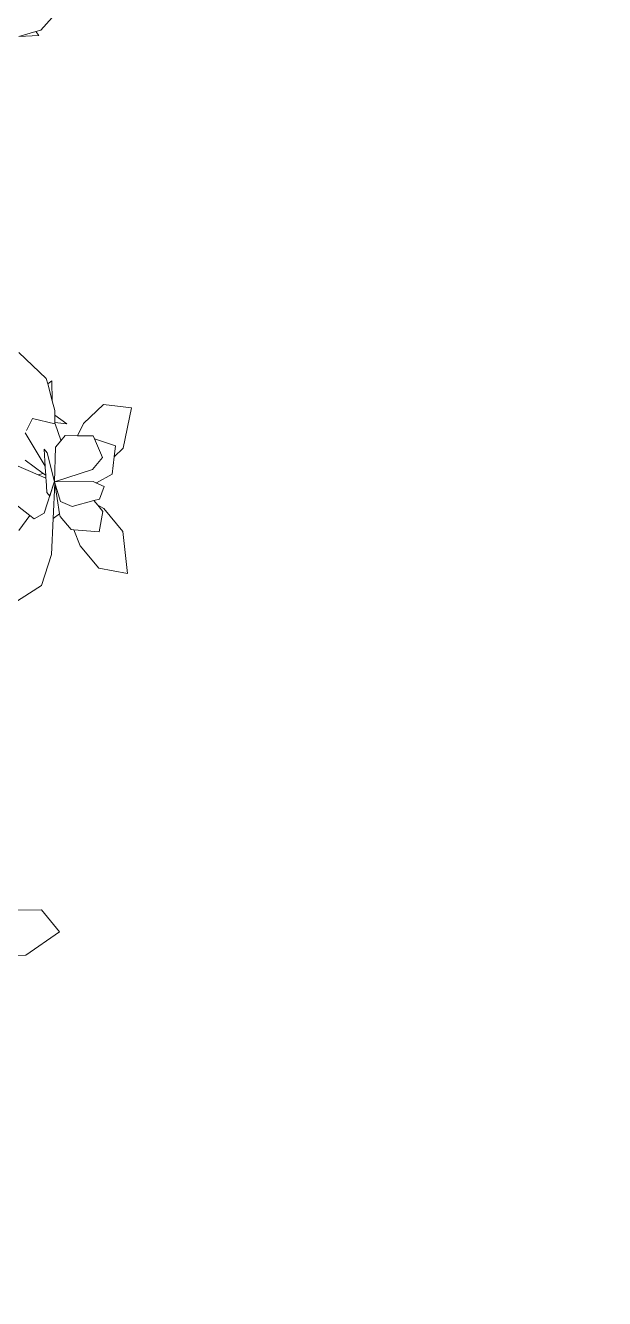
# Model space of a CAD drawing. Header units: metres. Extents: x -460 to 31334, y -1777 to 24987.
# Drawn here: x 245.7762 to 245.9653, y -580.9444 to -580.529 of the extents above; entities that cross this region are included whole.
import ezdxf

# ---------------------------------------------------------------- set-up
doc = ezdxf.new("R2010")
doc.units = ezdxf.units.M
doc.header["$MEASUREMENT"] = 0
doc.layers.add('01 FURNITURE', color=8, linetype='Continuous')
doc.layers.add('TREES PLANTS', color=82, linetype='Continuous', lineweight=5)
picture_1 = doc.add_image_def('image5.png', size_in_pixel=(1080, 1920))

# ---------------------------------------------------------------- blocks, each defined once
blk = doc.blocks.new('TREES_09')
at = {"layer": 'TREES PLANTS', "color": 82, "true_color": 0x34d100}
for p, q in [((-0.4076, 1.8368), (-0.417, 1.7612)), ((-0.2993, 1.8148), (-0.4076, 1.8368)), ((0.0382, 1.8261), (-0.0746, 1.8133)), ((0.0239, 1.7488), (0.0382, 1.8261)), ((-0.3241, 1.7371), (-0.3059, 1.7942)), ((-0.3059, 1.7942), (-0.2762, 1.7905)), ((-0.2762, 1.7905), (-0.2993, 1.8148)), ((-0.2762, 1.7905), (-0.2296, 1.7848)), ((-0.2296, 1.7848), (-0.2056, 1.743)), ((-0.0746, 1.8133), (-0.1366, 1.7621)), ((-0.417, 1.7612), (-0.3659, 1.7076)), ((-0.3241, 1.7371), (-0.2741, 1.7591)), ((-0.2741, 1.7591), (-0.2419, 1.7323)), ((-0.2056, 1.7413), (-0.1958, 1.7636)), ((-0.1958, 1.7636), (-0.1623, 1.7507)), ((-0.1623, 1.7507), (-0.158, 1.7354)), ((-0.1366, 1.7621), (-0.1453, 1.746)), ((-0.1453, 1.746), (-0.1291, 1.7596)), ((-0.1291, 1.7596), (-0.074, 1.7498)), ((-0.074, 1.7498), (-0.0793, 1.6817)), ((-0.0366, 1.6988), (0.0239, 1.7488)), ((-0.3327, 1.6914), (-0.3323, 1.7334)), ((-0.3323, 1.7334), (-0.3241, 1.7371)), ((-0.2419, 1.7323), (-0.2088, 1.6295)), ((-0.209, 1.7335), (-0.2056, 1.7413)), ((-0.209, 1.7335), (-0.2088, 1.6295)), ((-0.2056, 1.743), (-0.2056, 1.7413)), ((-0.158, 1.7354), (-0.1453, 1.746)), ((-0.158, 1.7354), (-0.1418, 1.6769)), ((-0.3659, 1.7076), (-0.3327, 1.6914)), ((-0.333, 1.6582), (-0.3327, 1.6914)), ((-0.0793, 1.6817), (-0.0799, 1.6742)), ((-0.0366, 1.6988), (-0.0793, 1.6817)), ((-0.3646, 1.6629), (-0.3884, 1.6303)), ((-0.3687, 1.6303), (-0.3646, 1.6629)), ((-0.3645, 1.6313), (-0.321, 1.647)), ((-0.3193, 1.6468), (-0.333, 1.6582)), ((-0.321, 1.647), (-0.3193, 1.6468)), ((-0.3015, 1.6319), (-0.3193, 1.6468)), ((-0.1554, 1.646), (-0.2088, 1.6295)), ((-0.1418, 1.6769), (-0.1554, 1.646)), ((-0.0799, 1.6742), (-0.1154, 1.6445)), ((-0.4725, 1.6112), (-0.4867, 1.6074)), ((-0.4807, 1.622), (-0.4267, 1.6233)), ((-0.4725, 1.6112), (-0.4807, 1.622)), ((-0.4267, 1.6233), (-0.4725, 1.6112)), ((-0.4003, 1.6303), (-0.4267, 1.6233)), ((-0.4003, 1.6303), (-0.3884, 1.6303)), ((-0.3884, 1.6303), (-0.3687, 1.6303)), ((-0.3788, 1.5702), (-0.3647, 1.6303)), ((-0.3687, 1.6303), (-0.3647, 1.6303)), ((-0.3647, 1.6303), (-0.3645, 1.6313)), ((-0.3015, 1.6319), (-0.2088, 1.6295)), ((-0.2868, 1.6102), (-0.2088, 1.6295)), ((-0.208, 1.6297), (-0.2088, 1.6295)), ((-0.2082, 1.6293), (-0.2088, 1.6295)), ((-0.2082, 1.6293), (-0.208, 1.6297)), ((-0.2068, 1.6289), (-0.2082, 1.6293)), ((-0.2073, 1.6298), (-0.208, 1.6297)), ((-0.2068, 1.6289), (-0.2073, 1.6298)), ((-0.207, 1.6298), (-0.2073, 1.6298)), ((-0.2046, 1.6302), (-0.207, 1.6298)), ((-0.2048, 1.6282), (-0.207, 1.6298)), ((-0.2048, 1.6282), (-0.2068, 1.6289)), ((-0.1246, 1.6018), (-0.2048, 1.6282)), ((-0.1698, 1.6167), (-0.2048, 1.6282)), ((-0.1222, 1.6434), (-0.2046, 1.6302)), ((-0.11, 1.6258), (-0.2046, 1.6302)), ((-0.1698, 1.6167), (-0.1796, 1.6086)), ((-0.1154, 1.6445), (-0.1222, 1.6434)), ((-0.1222, 1.6434), (-0.11, 1.6258)), ((-0.0128, 1.6213), (-0.11, 1.6258)), ((0.0705, 1.5942), (-0.0128, 1.6213)), ((1.003, 1.6431), (0.9441, 1.5948)), ((1.0663, 1.5526), (1.003, 1.6431)), ((-0.4867, 1.6074), (-0.5565, 1.5335)), ((-0.3402, 1.5509), (-0.2509, 1.6045)), ((-0.2968, 1.602), (-0.2868, 1.6102)), ((-0.2638, 1.6038), (-0.2968, 1.602)), ((-0.2668, 1.5508), (-0.2311, 1.5993)), ((-0.2509, 1.6045), (-0.2638, 1.6038)), ((-0.2538, 1.5255), (-0.2276, 1.5852)), ((-0.2474, 1.6046), (-0.2509, 1.6045)), ((-0.2262, 1.6059), (-0.2474, 1.6046)), ((-0.2311, 1.5993), (-0.2262, 1.6059)), ((-0.2311, 1.5993), (-0.2276, 1.5852)), ((-0.2276, 1.5852), (-0.2182, 1.6064)), ((-0.2182, 1.6064), (-0.2262, 1.6059)), ((-0.2129, 1.6067), (-0.2182, 1.6064)), ((-0.1796, 1.6086), (-0.2129, 1.6067)), ((-0.1246, 1.6018), (-0.109, 1.5747)), ((0.1199, 1.5173), (0.0705, 1.5942)), ((0.9441, 1.5948), (0.9443, 1.5207)), ((-0.3468, 1.5542), (-0.3788, 1.5702)), ((-0.1176, 1.5635), (-0.1439, 1.5296)), ((-0.109, 1.5747), (-0.1176, 1.5635)), ((-0.0775, 1.5337), (-0.1176, 1.5635)), ((1.0666, 1.4803), (1.0663, 1.5526)), ((1.6444, 0.5694), (1.5687, 0.6372)), ((1.6486, 0.5552), (1.6444, 0.5694)), ((1.6486, 0.5552), (1.6592, 0.5637)), ((1.6619, 0.5098), (1.6486, 0.5552)), ((1.6592, 0.5637), (1.6619, 0.5098))]:
    blk.add_line(p, q, dxfattribs=at)

msp = doc.modelspace()

# ---------------------------------------------------------------- block references
at = {"lineweight": 18, "xscale": 0.1211939726717993, "yscale": 0.1211939726717993, "zscale": 0.1211939726717993, "rotation": 270}
for p in [(245.71223, -580.33124), (245.58816, -580.70321)]:
    msp.add_blockref('TREES_09', p, dxfattribs=at)

# ---------------------------------------------------------------- pictures from other files: only their frames are drawn
at = {"layer": '01 FURNITURE', "color": 250, "lineweight": 9}
image = msp.add_image(picture_1, insert=(244.24487, -585.2892), size_in_units=(6.83703, 12.15472), dxfattribs=at)
image.dxf.flags = 7

doc.saveas('drawing.dxf')
